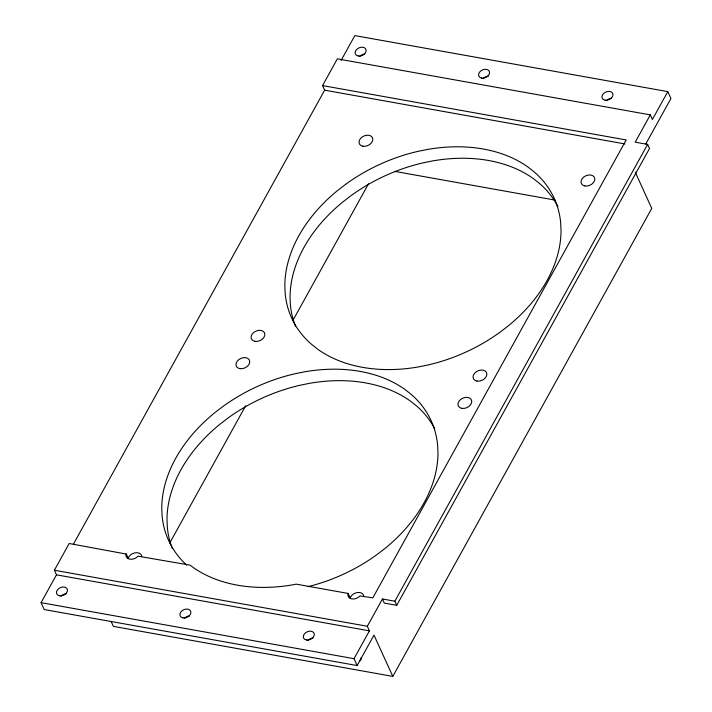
<?xml version="1.0" encoding="UTF-8"?>
<svg xmlns="http://www.w3.org/2000/svg" width="712" height="712" viewBox="0 0 712 712"><rect width="100%" height="100%" fill="white"/><g stroke="black" fill="none" stroke-linecap="round" stroke-linejoin="round"><path stroke-width="1.07" d="M111.081 621.345L113.377 626.373L392.802 676.4L373.996 635.14L357.157 665.56L44.206 609.534L41.074 602.663L56.471 574.824L54.379 570.241L69.18 543.496L126.033 554.025A7.218 5.162 -24.5 0 0 129.789 559.151A7.218 5.162 -24.5 0 0 138.021 556.179L190.193 565.159L192.098 566.681A144.278 103.258 -24.5 0 0 293.122 584.766L296.201 584.143L348.15 593.443L350.233 598.027L350.678 596.905A7.218 5.162 -24.5 0 1 358.198 592.455A7.218 5.162 -24.5 0 1 363.77 596.247M348.15 593.443L348.017 593.772A7.218 5.162 -24.5 0 0 351.772 598.89A7.218 5.162 -24.5 0 0 360.014 595.917L372.821 597.857L626.195 139.953L322.554 85.591L337.346 58.847L650.305 114.872L652.397 119.465L667.794 91.626L354.843 35.6L341.03 60.556M73.416 544.191L324.645 90.175L322.554 85.591M169.768 542.962L245.702 405.724M293.104 320.071L368.505 183.803M357.157 665.56L354.024 658.689L369.43 630.85L367.339 626.266L382.433 598.979L394.857 601.204L396.735 605.325L384.32 603.108L382.433 598.979M650.305 114.872L635.202 142.169L647.626 144.385L649.504 148.514L396.735 605.325M645.793 143.94L670.927 98.505L667.794 91.626M394.857 601.204L647.626 144.385M392.802 676.4L651.756 208.394L635.246 172.171M324.645 90.175L625.003 143.949M394.582 171.352L554.986 200.072M54.379 570.241L367.339 626.266M56.471 574.824L369.43 630.85M41.074 602.663L354.024 658.689M126.157 553.696L128.249 558.279L128.685 557.167A7.218 5.162 -24.5 0 1 136.206 552.717A7.218 5.162 -24.5 0 1 141.786 556.508M295.453 326.167A144.278 103.258 -24.5 0 1 290.407 304.967L290.06 297.518A144.278 103.258 -24.5 0 1 343.015 201.816L350.811 195.818A144.278 103.258 -24.5 0 1 423.186 162.834L432.825 160.885A144.278 103.258 -24.5 0 1 533.849 178.97L539.794 183.705A144.278 103.258 -24.5 0 1 557.879 206.569M308.056 586.635A144.278 103.258 -24.5 0 0 377.227 554.417L385.014 548.418A144.278 103.258 -24.5 0 0 437.969 452.716L437.622 445.267A144.278 103.258 -24.5 0 0 411.509 394.644L405.564 389.909A144.278 103.258 -24.5 0 0 304.54 371.824L294.901 373.773A144.278 103.258 -24.5 0 0 222.518 406.757L214.73 412.755A144.278 103.258 -24.5 0 0 161.775 508.457L162.122 515.915A144.278 103.258 -24.5 0 0 186.642 565.097M172.393 548.569A144.278 103.258 -24.5 0 1 167.347 527.37L167 519.92A144.278 103.258 -24.5 0 1 219.955 424.219L227.742 418.22A144.278 103.258 -24.5 0 1 300.126 385.237L309.764 383.287A144.278 103.258 -24.5 0 1 410.788 401.372L416.734 406.107A144.278 103.258 -24.5 0 1 434.81 428.971M360.762 658.03A6.132 3.079 29 0 1 359.658 660.932M307.753 640.48A5.767 4.13 -24.5 0 1 312.977 638.023M184.346 618.39A5.767 4.13 -24.5 0 1 189.561 615.933M60.929 596.291A5.767 4.13 -24.5 0 1 66.154 593.835M606.428 100.712A5.767 4.13 -24.5 0 1 611.653 98.247M483.012 78.614A5.767 4.13 -24.5 0 1 488.236 76.157M359.605 56.524A5.767 4.13 -24.5 0 1 364.82 54.068M345.587 184.355L337.791 190.353A144.278 103.258 -24.5 0 0 284.836 286.055L285.183 293.504A144.278 103.258 -24.5 0 0 311.304 344.127L317.249 348.862A144.278 103.258 -24.5 0 0 418.273 366.947L427.912 364.998A144.278 103.258 -24.5 0 0 500.287 332.014L508.083 326.016A144.278 103.258 -24.5 0 0 561.029 230.314L560.682 222.865A144.278 103.258 -24.5 0 0 534.57 172.242L528.624 167.507A144.278 103.258 -24.5 0 0 427.601 149.422L417.962 151.371A144.278 103.258 -24.5 0 0 345.587 184.355M461.83 408.359A7.218 5.162 -24.5 0 0 471.736 401.132A7.218 5.162 -24.5 0 0 460.984 399.209A7.218 5.162 -24.5 0 0 461.83 408.359M239.837 368.62A7.218 5.162 -24.5 0 0 249.752 361.393A7.218 5.162 -24.5 0 0 238.992 359.471A7.218 5.162 -24.5 0 0 239.837 368.62M254.94 341.333A7.218 5.162 -24.5 0 0 264.846 334.106A7.218 5.162 -24.5 0 0 254.095 332.184A7.218 5.162 -24.5 0 0 254.94 341.333M362.906 146.218A7.218 5.162 -24.5 0 0 372.812 138.991A7.218 5.162 -24.5 0 0 362.052 137.069A7.218 5.162 -24.5 0 0 362.906 146.218M584.89 185.957A7.218 5.162 -24.5 0 0 594.796 178.73A7.218 5.162 -24.5 0 0 584.045 176.807A7.218 5.162 -24.5 0 0 584.89 185.957M476.924 381.071A7.218 5.162 -24.5 0 0 486.839 373.845A7.218 5.162 -24.5 0 0 476.079 371.922A7.218 5.162 -24.5 0 0 476.924 381.071M306.382 639.963A5.767 4.13 -24.5 0 0 314.303 634.178A5.767 4.13 -24.5 0 0 305.697 632.639A5.767 4.13 -24.5 0 0 306.382 639.963M182.966 617.865A5.767 4.13 -24.5 0 0 190.896 612.089A5.767 4.13 -24.5 0 0 182.29 610.549A5.767 4.13 -24.5 0 0 182.966 617.865M59.55 595.775A5.767 4.13 -24.5 0 0 67.48 589.99A5.767 4.13 -24.5 0 0 58.874 588.45A5.767 4.13 -24.5 0 0 59.55 595.775M605.049 100.187A5.767 4.13 -24.5 0 0 612.979 94.411A5.767 4.13 -24.5 0 0 604.372 92.871A5.767 4.13 -24.5 0 0 605.049 100.187M481.641 78.097A5.767 4.13 -24.5 0 0 489.562 72.312A5.767 4.13 -24.5 0 0 480.956 70.773A5.767 4.13 -24.5 0 0 481.641 78.097M358.225 55.999A5.767 4.13 -24.5 0 0 366.155 50.223A5.767 4.13 -24.5 0 0 357.549 48.683A5.767 4.13 -24.5 0 0 358.225 55.999"/></g></svg>
